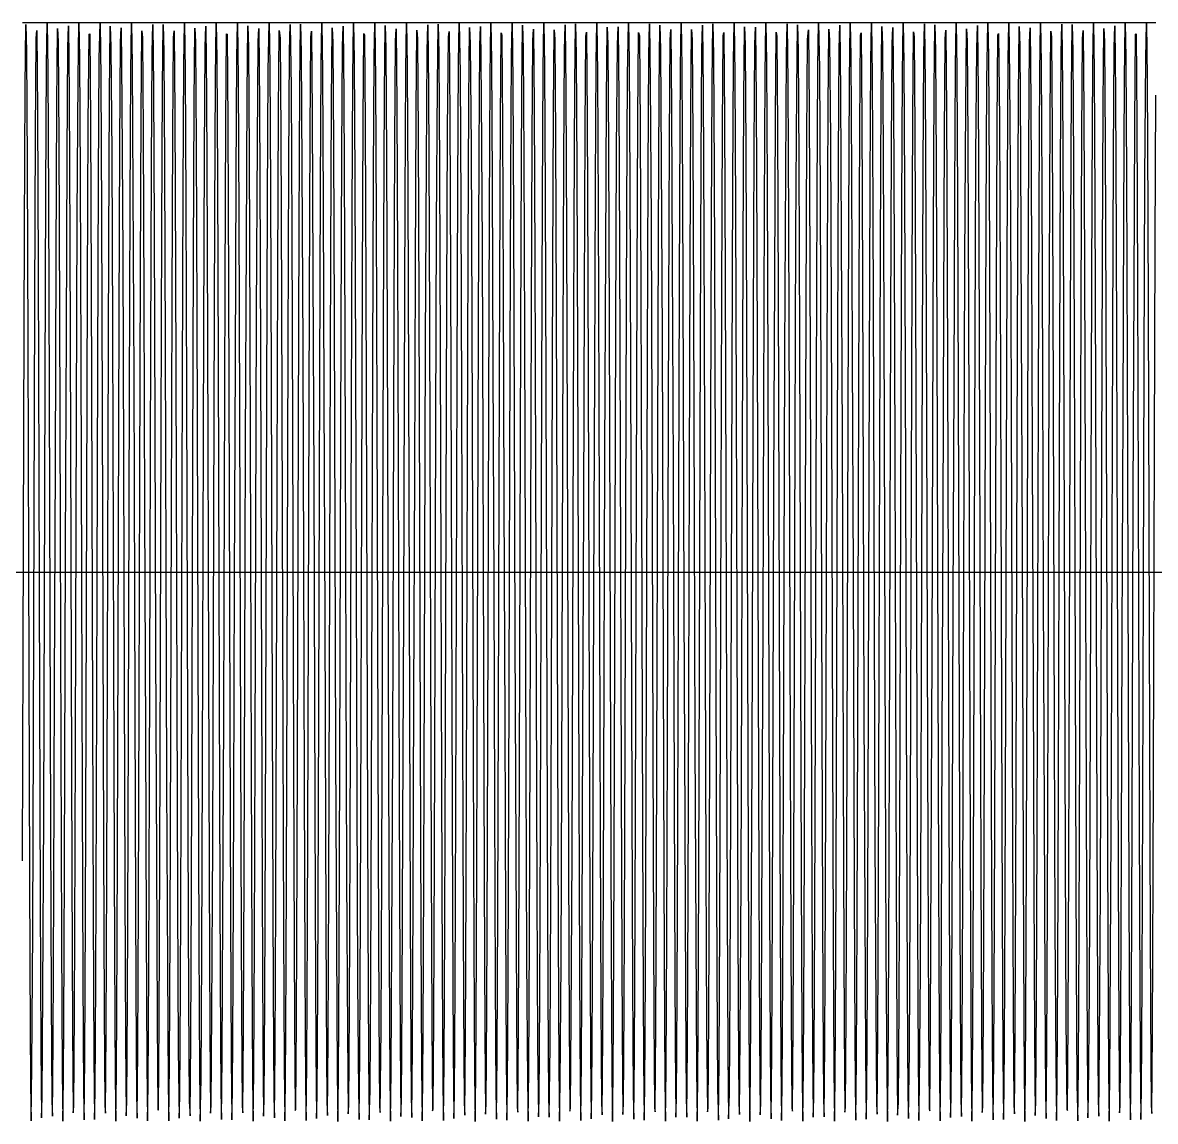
# Model space of a CAD drawing. Header units: metres. Extents: x 5 to 509, y -1 to 159.
# Drawn here: x 146.84 to 163.32, y 121 to 137 of the extents above; entities that cross this region are included whole.
import ezdxf

# ---------------------------------------------------------------- set-up
doc = ezdxf.new("R2010")
doc.units = ezdxf.units.M
doc.linetypes.add('DASHED', pattern=[0.6, 0.35, -0.25])
doc.layers.add('BASE', color=8, linetype='Continuous')
doc.layers.add('WAVE', color=7, linetype='Continuous')

msp = doc.modelspace()

# ---------------------------------------------------------------- linework, layer by layer
at = {"layer": 'BASE'}
msp.add_line((29, 129), (501, 129), dxfattribs=at)
at = {"layer": 'WAVE', "linetype": 'DASHED'}
msp.add_lwpolyline([(146.833, 137), (146.843, 137), (146.853, 137), (146.863, 137), (146.873, 137), (146.883, 137), (146.893, 137), (146.903, 137), (146.913, 137), (146.923, 137), (146.933, 137), (146.943, 137), (146.953, 137), (146.963, 137), (146.973, 137), (146.983, 137), (146.993, 137), (147.003, 137), (147.013, 137), (147.023, 137), (147.033, 137), (147.043, 137), (147.053, 137), (147.063, 137), (147.073, 137), (147.083, 137), (147.093, 137), (147.103, 137), (147.113, 137), (147.123, 137), (147.133, 137), (147.143, 137), (147.153, 137), (147.163, 137), (147.173, 137), (147.183, 137), (147.193, 137), (147.203, 137), (147.213, 137), (147.223, 137), (147.233, 137), (147.243, 137), (147.253, 137), (147.263, 137), (147.273, 137), (147.283, 137), (147.293, 137), (147.303, 137), (147.313, 137), (147.323, 137), (147.333, 137), (147.343, 137), (147.353, 137), (147.363, 137), (147.373, 137), (147.383, 137), (147.393, 137), (147.403, 137), (147.413, 137), (147.423, 137), (147.433, 137), (147.443, 137), (147.453, 137), (147.463, 137), (147.473, 137), (147.483, 137), (147.493, 137), (147.503, 137), (147.513, 137), (147.523, 137), (147.533, 137), (147.543, 137), (147.553, 137), (147.563, 137), (147.573, 137), (147.583, 137), (147.593, 137), (147.603, 137), (147.613, 137), (147.623, 137), (147.633, 137), (147.643, 137), (147.653, 137), (147.663, 137), (147.673, 137), (147.683, 137), (147.693, 137), (147.703, 137), (147.713, 137), (147.723, 137), (147.733, 137), (147.743, 137), (147.753, 137), (147.763, 137), (147.773, 137), (147.783, 137), (147.793, 137), (147.803, 137), (147.813, 137), (147.823, 137), (147.833, 137), (147.843, 137), (147.853, 137), (147.863, 137), (147.873, 137), (147.883, 137), (147.893, 137), (147.903, 137), (147.913, 137), (147.923, 137), (147.933, 137), (147.943, 137), (147.953, 137), (147.963, 137), (147.973, 137), (147.983, 137), (147.993, 137), (148.003, 137), (148.013, 137), (148.023, 137), (148.033, 137), (148.043, 137), (148.053, 137), (148.063, 137), (148.073, 137), (148.083, 137), (148.093, 137), (148.103, 137), (148.113, 137), (148.123, 137), (148.133, 137), (148.143, 137), (148.153, 137), (148.163, 137), (148.173, 137), (148.183, 137), (148.193, 137), (148.203, 137), (148.213, 137), (148.223, 137), (148.233, 137), (148.243, 137), (148.253, 137), (148.263, 137), (148.273, 137), (148.283, 137), (148.293, 137), (148.303, 137), (148.313, 137), (148.323, 137), (148.333, 137), (148.343, 137), (148.353, 137), (148.363, 137), (148.373, 137), (148.383, 137), (148.393, 137), (148.403, 137), (148.413, 137), (148.423, 137), (148.433, 137), (148.443, 137), (148.453, 137), (148.463, 137), (148.473, 137), (148.483, 137), (148.493, 137), (148.503, 137), (148.513, 137), (148.523, 137), (148.533, 137), (148.543, 137), (148.553, 137), (148.563, 137), (148.573, 137), (148.583, 137), (148.593, 137), (148.603, 137), (148.613, 137), (148.623, 137), (148.633, 137), (148.643, 137), (148.653, 137), (148.663, 137), (148.673, 137), (148.683, 137), (148.693, 137), (148.703, 137), (148.713, 137), (148.723, 137), (148.733, 137), (148.743, 137), (148.753, 137), (148.763, 137), (148.773, 137), (148.783, 137), (148.793, 137), (148.803, 137), (148.813, 137), (148.823, 137), (148.833, 137), (148.843, 137), (148.853, 137), (148.863, 137), (148.873, 137), (148.883, 137), (148.893, 137), (148.903, 137), (148.913, 137), (148.923, 137), (148.933, 137), (148.943, 137), (148.953, 137), (148.963, 137), (148.973, 137), (148.983, 137), (148.993, 137), (149.003, 137), (149.013, 137), (149.023, 137), (149.033, 137), (149.043, 137), (149.053, 137), (149.063, 137), (149.073, 137), (149.083, 137), (149.093, 137), (149.103, 137), (149.113, 137), (149.123, 137), (149.133, 137), (149.143, 137), (149.153, 137), (149.163, 137), (149.173, 137), (149.183, 137), (149.193, 137), (149.203, 137), (149.213, 137), (149.223, 137), (149.233, 137), (149.243, 137), (149.253, 137), (149.263, 137), (149.273, 137), (149.283, 137), (149.293, 137), (149.303, 137), (149.313, 137), (149.323, 137), (149.333, 137), (149.343, 137), (149.353, 137), (149.363, 137), (149.373, 137), (149.383, 137), (149.393, 137), (149.403, 137), (149.413, 137), (149.423, 137), (149.433, 137), (149.443, 137), (149.453, 137), (149.463, 137), (149.473, 137), (149.483, 137), (149.493, 137), (149.503, 137), (149.513, 137), (149.523, 137), (149.533, 137), (149.543, 137), (149.553, 137), (149.563, 137), (149.573, 137), (149.583, 137), (149.593, 137), (149.603, 137), (149.613, 137), (149.623, 137), (149.633, 137), (149.643, 137), (149.653, 137), (149.663, 137), (149.673, 137), (149.683, 137), (149.693, 137), (149.703, 137), (149.713, 137), (149.723, 137), (149.733, 137), (149.743, 137), (149.753, 137), (149.763, 137), (149.773, 137), (149.783, 137), (149.793, 137), (149.803, 137), (149.813, 137), (149.823, 137), (149.833, 137), (149.843, 137), (149.853, 137), (149.863, 137), (149.873, 137), (149.883, 137), (149.893, 137), (149.903, 137), (149.913, 137), (149.923, 137), (149.933, 137), (149.943, 137), (149.953, 137), (149.963, 137), (149.973, 137), (149.983, 137), (149.993, 137), (150.003, 137), (150.013, 137), (150.023, 137), (150.033, 137), (150.043, 137), (150.053, 137), (150.063, 137), (150.073, 137), (150.083, 137), (150.093, 137), (150.103, 137), (150.113, 137), (150.123, 137), (150.133, 137), (150.143, 137), (150.153, 137), (150.163, 137), (150.173, 137), (150.183, 137), (150.193, 137), (150.203, 137), (150.213, 137), (150.223, 137), (150.233, 137), (150.243, 137), (150.253, 137), (150.263, 137), (150.273, 137), (150.283, 137), (150.293, 137), (150.303, 137), (150.313, 137), (150.323, 137), (150.333, 137), (150.343, 137), (150.353, 137), (150.363, 137), (150.373, 137), (150.383, 137), (150.393, 137), (150.403, 137), (150.413, 137), (150.423, 137), (150.433, 137), (150.443, 137), (150.453, 137), (150.463, 137), (150.473, 137), (150.483, 137), (150.493, 137), (150.503, 137), (150.513, 137), (150.523, 137), (150.533, 137), (150.543, 137), (150.553, 137), (150.563, 137), (150.573, 137), (150.583, 137), (150.593, 137), (150.603, 137), (150.613, 137), (150.623, 137), (150.633, 137), (150.643, 137), (150.653, 137), (150.663, 137), (150.673, 137), (150.683, 137), (150.693, 137), (150.703, 137), (150.713, 137), (150.723, 137), (150.733, 137), (150.743, 137), (150.753, 137), (150.763, 137), (150.773, 137), (150.783, 137), (150.793, 137), (150.803, 137), (150.813, 137), (150.823, 137), (150.833, 137), (150.843, 137), (150.853, 137), (150.863, 137), (150.873, 137), (150.883, 137), (150.893, 137), (150.903, 137), (150.913, 137), (150.923, 137), (150.933, 137), (150.943, 137), (150.953, 137), (150.963, 137), (150.973, 137), (150.983, 137), (150.993, 137), (151.003, 137), (151.013, 137), (151.023, 137), (151.033, 137), (151.043, 137), (151.053, 137), (151.063, 137), (151.073, 137), (151.083, 137), (151.093, 137), (151.103, 137), (151.113, 137), (151.123, 137), (151.133, 137), (151.143, 137), (151.153, 137), (151.163, 137), (151.173, 137), (151.183, 137), (151.193, 137), (151.203, 137), (151.213, 137), (151.223, 137), (151.233, 137), (151.243, 137), (151.253, 137), (151.263, 137), (151.273, 137), (151.283, 137), (151.293, 137), (151.303, 137), (151.313, 137), (151.323, 137), (151.333, 137), (151.343, 137), (151.353, 137), (151.363, 137), (151.373, 137), (151.383, 137), (151.393, 137), (151.403, 137), (151.413, 137), (151.423, 137), (151.433, 137), (151.443, 137), (151.453, 137), (151.463, 137), (151.473, 137), (151.483, 137), (151.493, 137), (151.503, 137), (151.513, 137), (151.523, 137), (151.533, 137), (151.543, 137), (151.553, 137), (151.563, 137), (151.573, 137), (151.583, 137), (151.593, 137), (151.603, 137), (151.613, 137), (151.623, 137), (151.633, 137), (151.643, 137), (151.653, 137), (151.663, 137), (151.673, 137), (151.683, 137), (151.693, 137), (151.703, 137), (151.713, 137), (151.723, 137), (151.733, 137), (151.743, 137), (151.753, 137), (151.763, 137), (151.773, 137), (151.783, 137), (151.793, 137), (151.803, 137), (151.813, 137), (151.823, 137), (151.833, 137), (151.843, 137), (151.853, 137), (151.863, 137), (151.873, 137), (151.883, 137), (151.893, 137), (151.903, 137), (151.913, 137), (151.923, 137), (151.933, 137), (151.943, 137), (151.953, 137), (151.963, 137), (151.973, 137), (151.983, 137), (151.993, 137), (152.003, 137), (152.013, 137), (152.023, 137), (152.033, 137), (152.043, 137), (152.053, 137), (152.063, 137), (152.073, 137), (152.083, 137), (152.093, 137), (152.103, 137), (152.113, 137), (152.123, 137), (152.133, 137), (152.143, 137), (152.153, 137), (152.163, 137), (152.173, 137), (152.183, 137), (152.193, 137), (152.203, 137), (152.213, 137), (152.223, 137), (152.233, 137), (152.243, 137), (152.253, 137), (152.263, 137), (152.273, 137), (152.283, 137), (152.293, 137), (152.303, 137), (152.313, 137), (152.323, 137), (152.333, 137), (152.343, 137), (152.353, 137), (152.363, 137), (152.373, 137), (152.383, 137), (152.393, 137), (152.403, 137), (152.413, 137), (152.423, 137), (152.433, 137), (152.443, 137), (152.453, 137), (152.463, 137), (152.473, 137), (152.483, 137), (152.493, 137), (152.503, 137), (152.513, 137), (152.523, 137), (152.533, 137), (152.543, 137), (152.553, 137), (152.563, 137), (152.573, 137), (152.583, 137), (152.593, 137), (152.603, 137), (152.613, 137), (152.623, 137), (152.633, 137), (152.643, 137), (152.653, 137), (152.663, 137), (152.673, 137), (152.683, 137), (152.693, 137), (152.703, 137), (152.713, 137), (152.723, 137), (152.733, 137), (152.743, 137), (152.753, 137), (152.763, 137), (152.773, 137), (152.783, 137), (152.793, 137), (152.803, 137), (152.813, 137), (152.823, 137), (152.833, 137), (152.843, 137), (152.853, 137), (152.863, 137), (152.873, 137), (152.883, 137), (152.893, 137), (152.903, 137), (152.913, 137), (152.923, 137), (152.933, 137), (152.943, 137), (152.953, 137), (152.963, 137), (152.973, 137), (152.983, 137), (152.993, 137), (153.003, 137), (153.013, 137), (153.023, 137), (153.033, 137), (153.043, 137), (153.053, 137), (153.063, 137), (153.073, 137), (153.083, 137), (153.093, 137), (153.103, 137), (153.113, 137), (153.123, 137), (153.133, 137), (153.143, 137), (153.153, 137), (153.163, 137), (153.173, 137), (153.183, 137), (153.193, 137), (153.203, 137), (153.213, 137), (153.223, 137), (153.233, 137), (153.243, 137), (153.253, 137), (153.263, 137), (153.273, 137), (153.283, 137), (153.293, 137), (153.303, 137), (153.313, 137), (153.323, 137), (153.333, 137), (153.343, 137), (153.353, 137), (153.363, 137), (153.373, 137), (153.383, 137), (153.393, 137), (153.403, 137), (153.413, 137), (153.423, 137), (153.433, 137), (153.443, 137), (153.453, 137), (153.463, 137), (153.473, 137), (153.483, 137), (153.493, 137), (153.503, 137), (153.513, 137), (153.523, 137), (153.533, 137), (153.543, 137), (153.553, 137), (153.563, 137), (153.573, 137), (153.583, 137), (153.593, 137), (153.603, 137), (153.613, 137), (153.623, 137), (153.633, 137), (153.643, 137), (153.653, 137), (153.663, 137), (153.673, 137), (153.683, 137), (153.693, 137), (153.703, 137), (153.713, 137), (153.723, 137), (153.733, 137), (153.743, 137), (153.753, 137), (153.763, 137), (153.773, 137), (153.783, 137), (153.793, 137), (153.803, 137), (153.813, 137), (153.823, 137), (153.833, 137), (153.843, 137), (153.853, 137), (153.863, 137), (153.873, 137), (153.883, 137), (153.893, 137), (153.903, 137), (153.913, 137), (153.923, 137), (153.933, 137), (153.943, 137), (153.953, 137), (153.963, 137), (153.973, 137), (153.983, 137), (153.993, 137), (154.003, 137), (154.013, 137), (154.023, 137), (154.033, 137), (154.043, 137), (154.053, 137), (154.063, 137), (154.073, 137), (154.083, 137), (154.093, 137), (154.103, 137), (154.113, 137), (154.123, 137), (154.133, 137), (154.143, 137), (154.153, 137), (154.163, 137), (154.173, 137), (154.183, 137), (154.193, 137), (154.203, 137), (154.213, 137), (154.223, 137), (154.233, 137), (154.243, 137), (154.253, 137), (154.263, 137), (154.273, 137), (154.283, 137), (154.293, 137), (154.303, 137), (154.313, 137), (154.323, 137), (154.333, 137), (154.343, 137), (154.353, 137), (154.363, 137), (154.373, 137), (154.383, 137), (154.393, 137), (154.403, 137), (154.413, 137), (154.423, 137), (154.433, 137), (154.443, 137), (154.453, 137), (154.463, 137), (154.473, 137), (154.483, 137), (154.493, 137), (154.503, 137), (154.513, 137), (154.523, 137), (154.533, 137), (154.543, 137), (154.553, 137), (154.563, 137), (154.573, 137), (154.583, 137), (154.593, 137), (154.603, 137), (154.613, 137), (154.623, 137), (154.633, 137), (154.643, 137), (154.653, 137), (154.663, 137), (154.673, 137), (154.683, 137), (154.693, 137), (154.703, 137), (154.713, 137), (154.723, 137), (154.733, 137), (154.743, 137), (154.753, 137), (154.763, 137), (154.773, 137), (154.783, 137), (154.793, 137), (154.803, 137), (154.813, 137), (154.823, 137), (154.833, 137), (154.843, 137), (154.853, 137), (154.863, 137), (154.873, 137), (154.883, 137), (154.893, 137), (154.903, 137), (154.913, 137), (154.923, 137), (154.933, 137), (154.943, 137), (154.953, 137), (154.963, 137), (154.973, 137), (154.983, 137), (154.993, 137), (155.003, 137), (155.013, 137), (155.023, 137), (155.033, 137), (155.043, 137), (155.053, 137), (155.063, 137), (155.073, 137), (155.083, 137), (155.093, 137), (155.103, 137), (155.113, 137), (155.123, 137), (155.133, 137), (155.143, 137), (155.153, 137), (155.163, 137), (155.173, 137), (155.183, 137), (155.193, 137), (155.203, 137), (155.213, 137), (155.223, 137), (155.233, 137), (155.243, 137), (155.253, 137), (155.263, 137), (155.273, 137), (155.283, 137), (155.293, 137), (155.303, 137), (155.313, 137), (155.323, 137), (155.333, 137), (155.343, 137), (155.353, 137), (155.363, 137), (155.373, 137), (155.383, 137), (155.393, 137), (155.403, 137), (155.413, 137), (155.423, 137), (155.433, 137), (155.443, 137), (155.453, 137), (155.463, 137), (155.473, 137), (155.483, 137), (155.493, 137), (155.503, 137), (155.513, 137), (155.523, 137), (155.533, 137), (155.543, 137), (155.553, 137), (155.563, 137), (155.573, 137), (155.583, 137), (155.593, 137), (155.603, 137), (155.613, 137), (155.623, 137), (155.633, 137), (155.643, 137), (155.653, 137), (155.663, 137), (155.673, 137), (155.683, 137), (155.693, 137), (155.703, 137), (155.713, 137), (155.723, 137), (155.733, 137), (155.743, 137), (155.753, 137), (155.763, 137), (155.773, 137), (155.783, 137), (155.793, 137), (155.803, 137), (155.813, 137), (155.823, 137), (155.833, 137), (155.843, 137), (155.853, 137), (155.863, 137), (155.873, 137), (155.883, 137), (155.893, 137), (155.903, 137), (155.913, 137), (155.923, 137), (155.933, 137), (155.943, 137), (155.953, 137), (155.963, 137), (155.973, 137), (155.983, 137), (155.993, 137), (156.003, 137), (156.013, 137), (156.023, 137), (156.033, 137), (156.043, 137), (156.053, 137), (156.063, 137), (156.073, 137), (156.083, 137), (156.093, 137), (156.103, 137), (156.113, 137), (156.123, 137), (156.133, 137), (156.143, 137), (156.153, 137), (156.163, 137), (156.173, 137), (156.183, 137), (156.193, 137), (156.203, 137), (156.213, 137), (156.223, 137), (156.233, 137), (156.243, 137), (156.253, 137), (156.263, 137), (156.273, 137), (156.283, 137), (156.293, 137), (156.303, 137), (156.313, 137), (156.323, 137), (156.333, 137), (156.343, 137), (156.353, 137), (156.363, 137), (156.373, 137), (156.383, 137), (156.393, 137), (156.403, 137), (156.413, 137), (156.423, 137), (156.433, 137), (156.443, 137), (156.453, 137), (156.463, 137), (156.473, 137), (156.483, 137), (156.493, 137), (156.503, 137), (156.513, 137), (156.523, 137), (156.533, 137), (156.543, 137), (156.553, 137), (156.563, 137), (156.573, 137), (156.583, 137), (156.593, 137), (156.603, 137), (156.613, 137), (156.623, 137), (156.633, 137), (156.643, 137), (156.653, 137), (156.663, 137), (156.673, 137), (156.683, 137), (156.693, 137), (156.703, 137), (156.713, 137), (156.723, 137), (156.733, 137), (156.743, 137), (156.753, 137), (156.763, 137), (156.773, 137), (156.783, 137), (156.793, 137), (156.803, 137), (156.813, 137), (156.823, 137), (156.833, 137), (156.843, 137), (156.853, 137), (156.863, 137), (156.873, 137), (156.883, 137), (156.893, 137), (156.903, 137), (156.913, 137), (156.923, 137), (156.933, 137), (156.943, 137), (156.953, 137), (156.963, 137), (156.973, 137), (156.983, 137), (156.993, 137), (157.003, 137), (157.013, 137), (157.023, 137), (157.033, 137), (157.043, 137), (157.053, 137), (157.063, 137), (157.073, 137), (157.083, 137), (157.093, 137), (157.103, 137), (157.113, 137), (157.123, 137), (157.133, 137), (157.143, 137), (157.153, 137), (157.163, 137), (157.173, 137), (157.183, 137), (157.193, 137), (157.203, 137), (157.213, 137), (157.223, 137), (157.233, 137), (157.243, 137), (157.253, 137), (157.263, 137), (157.273, 137), (157.283, 137), (157.293, 137), (157.303, 137), (157.313, 137), (157.323, 137), (157.333, 137), (157.343, 137), (157.353, 137), (157.363, 137), (157.373, 137), (157.383, 137), (157.393, 137), (157.403, 137), (157.413, 137), (157.423, 137), (157.433, 137), (157.443, 137), (157.453, 137), (157.463, 137), (157.473, 137), (157.483, 137), (157.493, 137), (157.503, 137), (157.513, 137), (157.523, 137), (157.533, 137), (157.543, 137), (157.553, 137), (157.563, 137), (157.573, 137), (157.583, 137), (157.593, 137), (157.603, 137), (157.613, 137), (157.623, 137), (157.633, 137), (157.643, 137), (157.653, 137), (157.663, 137), (157.673, 137), (157.683, 137), (157.693, 137), (157.703, 137), (157.713, 137), (157.723, 137), (157.733, 137), (157.743, 137), (157.753, 137), (157.763, 137), (157.773, 137), (157.783, 137), (157.793, 137), (157.803, 137), (157.813, 137), (157.823, 137), (157.833, 137), (157.843, 137), (157.853, 137), (157.863, 137), (157.873, 137), (157.883, 137), (157.893, 137), (157.903, 137), (157.913, 137), (157.923, 137), (157.933, 137), (157.943, 137), (157.953, 137), (157.963, 137), (157.973, 137), (157.983, 137), (157.993, 137), (158.003, 137), (158.013, 137), (158.023, 137), (158.033, 137), (158.043, 137), (158.053, 137), (158.063, 137), (158.073, 137), (158.083, 137), (158.093, 137), (158.103, 137), (158.113, 137), (158.123, 137), (158.133, 137), (158.143, 137), (158.153, 137), (158.163, 137), (158.173, 137), (158.183, 137), (158.193, 137), (158.203, 137), (158.213, 137), (158.223, 137), (158.233, 137), (158.243, 137), (158.253, 137), (158.263, 137), (158.273, 137), (158.283, 137), (158.293, 137), (158.303, 137), (158.313, 137), (158.323, 137), (158.333, 137), (158.343, 137), (158.353, 137), (158.363, 137), (158.373, 137), (158.383, 137), (158.393, 137), (158.403, 137), (158.413, 137), (158.423, 137), (158.433, 137), (158.443, 137), (158.453, 137), (158.463, 137), (158.473, 137), (158.483, 137), (158.493, 137), (158.503, 137), (158.513, 137), (158.523, 137), (158.533, 137), (158.543, 137), (158.553, 137), (158.563, 137), (158.573, 137), (158.583, 137), (158.593, 137), (158.603, 137), (158.613, 137), (158.623, 137), (158.633, 137), (158.643, 137), (158.653, 137), (158.663, 137), (158.673, 137), (158.683, 137), (158.693, 137), (158.703, 137), (158.713, 137), (158.723, 137), (158.733, 137), (158.743, 137), (158.753, 137), (158.763, 137), (158.773, 137), (158.783, 137), (158.793, 137), (158.803, 137), (158.813, 137), (158.823, 137), (158.833, 137), (158.843, 137), (158.853, 137), (158.863, 137), (158.873, 137), (158.883, 137), (158.893, 137), (158.903, 137), (158.913, 137), (158.923, 137), (158.933, 137), (158.943, 137), (158.953, 137), (158.963, 137), (158.973, 137), (158.983, 137), (158.993, 137), (159.003, 137), (159.013, 137), (159.023, 137), (159.033, 137), (159.043, 137), (159.053, 137), (159.063, 137), (159.073, 137), (159.083, 137), (159.093, 137), (159.103, 137), (159.113, 137), (159.123, 137), (159.133, 137), (159.143, 137), (159.153, 137), (159.163, 137), (159.173, 137), (159.183, 137), (159.193, 137), (159.203, 137), (159.213, 137), (159.223, 137), (159.233, 137), (159.243, 137), (159.253, 137), (159.263, 137), (159.273, 137), (159.283, 137), (159.293, 137), (159.303, 137), (159.313, 137), (159.323, 137), (159.333, 137), (159.343, 137), (159.353, 137), (159.363, 137), (159.373, 137), (159.383, 137), (159.393, 137), (159.403, 137), (159.413, 137), (159.423, 137), (159.433, 137), (159.443, 137), (159.453, 137), (159.463, 137), (159.473, 137), (159.483, 137), (159.493, 137), (159.503, 137), (159.513, 137), (159.523, 137), (159.533, 137), (159.543, 137), (159.553, 137), (159.563, 137), (159.573, 137), (159.583, 137), (159.593, 137), (159.603, 137), (159.613, 137), (159.623, 137), (159.633, 137), (159.643, 137), (159.653, 137), (159.663, 137), (159.673, 137), (159.683, 137), (159.693, 137), (159.703, 137), (159.713, 137), (159.723, 137), (159.733, 137), (159.743, 137), (159.753, 137), (159.763, 137), (159.773, 137), (159.783, 137), (159.793, 137), (159.803, 137), (159.813, 137), (159.823, 137), (159.833, 137), (159.843, 137), (159.853, 137), (159.863, 137), (159.873, 137), (159.883, 137), (159.893, 137), (159.903, 137), (159.913, 137), (159.923, 137), (159.933, 137), (159.943, 137), (159.953, 137), (159.963, 137), (159.973, 137), (159.983, 137), (159.993, 137), (160.003, 137), (160.013, 137), (160.023, 137), (160.033, 137), (160.043, 137), (160.053, 137), (160.063, 137), (160.073, 137), (160.083, 137), (160.093, 137), (160.103, 137), (160.113, 137), (160.123, 137), (160.133, 137), (160.143, 137), (160.153, 137), (160.163, 137), (160.173, 137), (160.183, 137), (160.193, 137), (160.203, 137), (160.213, 137), (160.223, 137), (160.233, 137), (160.243, 137), (160.253, 137), (160.263, 137), (160.273, 137), (160.283, 137), (160.293, 137), (160.303, 137), (160.313, 137), (160.323, 137), (160.333, 137), (160.343, 137), (160.353, 137), (160.363, 137), (160.373, 137), (160.383, 137), (160.393, 137), (160.403, 137), (160.413, 137), (160.423, 137), (160.433, 137), (160.443, 137), (160.453, 137), (160.463, 137), (160.473, 137), (160.483, 137), (160.493, 137), (160.503, 137), (160.513, 137), (160.523, 137), (160.533, 137), (160.543, 137), (160.553, 137), (160.563, 137), (160.573, 137), (160.583, 137), (160.593, 137), (160.603, 137), (160.613, 137), (160.623, 137), (160.633, 137), (160.643, 137), (160.653, 137), (160.663, 137), (160.673, 137), (160.683, 137), (160.693, 137), (160.703, 137), (160.713, 137), (160.723, 137), (160.733, 137), (160.743, 137), (160.753, 137), (160.763, 137), (160.773, 137), (160.783, 137), (160.793, 137), (160.803, 137), (160.813, 137), (160.823, 137), (160.833, 137), (160.843, 137), (160.853, 137), (160.863, 137), (160.873, 137), (160.883, 137), (160.893, 137), (160.903, 137), (160.913, 137), (160.923, 137), (160.933, 137), (160.943, 137), (160.953, 137), (160.963, 137), (160.973, 137), (160.983, 137), (160.993, 137), (161.003, 137), (161.013, 137), (161.023, 137), (161.033, 137), (161.043, 137), (161.053, 137), (161.063, 137), (161.073, 137), (161.083, 137), (161.093, 137), (161.103, 137), (161.113, 137), (161.123, 137), (161.133, 137), (161.143, 137), (161.153, 137), (161.163, 137), (161.173, 137), (161.183, 137), (161.193, 137), (161.203, 137), (161.213, 137), (161.223, 137), (161.233, 137), (161.243, 137), (161.253, 137), (161.263, 137), (161.273, 137), (161.283, 137), (161.293, 137), (161.303, 137), (161.313, 137), (161.323, 137), (161.333, 137), (161.343, 137), (161.353, 137), (161.363, 137), (161.373, 137), (161.383, 137), (161.393, 137), (161.403, 137), (161.413, 137), (161.423, 137), (161.433, 137), (161.443, 137), (161.453, 137), (161.463, 137), (161.473, 137), (161.483, 137), (161.493, 137), (161.503, 137), (161.513, 137), (161.523, 137), (161.533, 137), (161.543, 137), (161.553, 137), (161.563, 137), (161.573, 137), (161.583, 137), (161.593, 137), (161.603, 137), (161.613, 137), (161.623, 137), (161.633, 137), (161.643, 137), (161.653, 137), (161.663, 137), (161.673, 137), (161.683, 137), (161.693, 137), (161.703, 137), (161.713, 137), (161.723, 137), (161.733, 137), (161.743, 137), (161.753, 137), (161.763, 137), (161.773, 137), (161.783, 137), (161.793, 137), (161.803, 137), (161.813, 137), (161.823, 137), (161.833, 137), (161.843, 137), (161.853, 137), (161.863, 137), (161.873, 137), (161.883, 137), (161.893, 137), (161.903, 137), (161.913, 137), (161.923, 137), (161.933, 137), (161.943, 137), (161.953, 137), (161.963, 137), (161.973, 137), (161.983, 137), (161.993, 137), (162.003, 137), (162.013, 137), (162.023, 137), (162.033, 137), (162.043, 137), (162.053, 137), (162.063, 137), (162.073, 137), (162.083, 137), (162.093, 137), (162.103, 137), (162.113, 137), (162.123, 137), (162.133, 137), (162.143, 137), (162.153, 137), (162.163, 137), (162.173, 137), (162.183, 137), (162.193, 137), (162.203, 137), (162.213, 137), (162.223, 137), (162.233, 137), (162.243, 137), (162.253, 137), (162.263, 137), (162.273, 137), (162.283, 137), (162.293, 137), (162.303, 137), (162.313, 137), (162.323, 137), (162.333, 137), (162.343, 137), (162.353, 137), (162.363, 137), (162.373, 137), (162.383, 137), (162.393, 137), (162.403, 137), (162.413, 137), (162.423, 137), (162.433, 137), (162.443, 137), (162.453, 137), (162.463, 137), (162.473, 137), (162.483, 137), (162.493, 137), (162.503, 137), (162.513, 137), (162.523, 137), (162.533, 137), (162.543, 137), (162.553, 137), (162.563, 137), (162.573, 137), (162.583, 137), (162.593, 137), (162.603, 137), (162.613, 137), (162.623, 137), (162.633, 137), (162.643, 137), (162.653, 137), (162.663, 137), (162.673, 137), (162.683, 137), (162.693, 137), (162.703, 137), (162.713, 137), (162.723, 137), (162.733, 137), (162.743, 137), (162.753, 137), (162.763, 137), (162.773, 137), (162.783, 137), (162.793, 137), (162.803, 137), (162.813, 137), (162.823, 137), (162.833, 137), (162.843, 137), (162.853, 137), (162.863, 137), (162.873, 137), (162.883, 137), (162.893, 137), (162.903, 137), (162.913, 137), (162.923, 137), (162.933, 137), (162.943, 137), (162.953, 137), (162.963, 137), (162.973, 137), (162.983, 137), (162.993, 137), (163.003, 137), (163.013, 137), (163.023, 137), (163.033, 137), (163.043, 137), (163.053, 137), (163.063, 137), (163.073, 137), (163.083, 137), (163.093, 137), (163.103, 137), (163.113, 137), (163.123, 137), (163.133, 137), (163.143, 137), (163.153, 137), (163.163, 137), (163.173, 137), (163.183, 137), (163.193, 137), (163.203, 137), (163.213, 137), (163.223, 137), (163.233, 137), (163.243, 137), (163.253, 137), (163.263, 137), (163.273, 137), (163.283, 137), (163.293, 137), (163.303, 137), (163.313, 137), (163.323, 137), (163.333, 137)], dxfattribs=at)
at = {"layer": 'WAVE'}
msp.add_lwpolyline([(146.833, 124.792), (146.843, 127.84), (146.853, 131.08), (146.863, 133.977), (146.873, 136.055), (146.883, 136.973), (146.893, 136.579), (146.903, 134.938), (146.913, 132.321), (146.923, 129.157), (146.933, 125.967), (146.943, 123.277), (146.953, 121.527), (146.963, 121.007), (146.973, 121.802), (146.983, 123.781), (146.993, 126.619), (147.003, 129.848), (147.013, 132.938), (147.023, 135.38), (147.033, 136.772), (147.043, 136.886), (147.053, 135.703), (147.063, 133.417), (147.073, 130.404), (147.083, 127.16), (147.093, 124.22), (147.103, 122.065), (147.113, 121.051), (147.123, 121.345), (147.133, 122.899), (147.143, 125.456), (147.153, 128.596), (147.163, 131.802), (147.173, 134.548), (147.183, 136.381), (147.193, 136.999), (147.203, 136.302), (147.213, 134.404), (147.223, 131.616), (147.233, 128.399), (147.243, 125.28), (147.253, 122.773), (147.263, 121.29), (147.273, 121.076), (147.283, 122.166), (147.293, 124.379), (147.303, 127.353), (147.313, 130.598), (147.323, 133.58), (147.333, 135.808), (147.343, 136.917), (147.353, 136.723), (147.363, 135.259), (147.373, 132.765), (147.383, 129.652), (147.393, 126.431), (147.403, 123.633), (147.413, 121.718), (147.423, 121.001), (147.433, 121.6), (147.443, 123.416), (147.453, 126.151), (147.463, 129.354), (147.473, 132.499), (147.483, 135.069), (147.493, 136.64), (147.503, 136.954), (147.513, 135.96), (147.523, 133.821), (147.533, 130.888), (147.543, 127.646), (147.553, 124.625), (147.563, 122.325), (147.573, 121.123), (147.583, 121.216), (147.593, 122.59), (147.603, 125.019), (147.613, 128.102), (147.623, 131.333), (147.633, 134.18), (147.643, 136.176), (147.653, 136.99), (147.663, 136.49), (147.673, 134.758), (147.683, 132.079), (147.693, 128.893), (147.703, 125.725), (147.713, 123.095), (147.723, 121.437), (147.733, 121.023), (147.743, 121.921), (147.753, 123.984), (147.763, 126.872), (147.773, 130.11), (147.783, 133.165), (147.793, 135.535), (147.803, 136.83), (147.813, 136.837), (147.823, 135.555), (147.833, 133.194), (147.843, 130.143), (147.853, 126.905), (147.863, 124.011), (147.873, 121.937), (147.883, 121.026), (147.893, 121.426), (147.903, 123.073), (147.913, 125.694), (147.923, 128.859), (147.933, 132.048), (147.943, 134.735), (147.953, 136.478), (147.963, 136.992), (147.973, 136.19), (147.983, 134.206), (147.993, 131.366), (148.003, 128.136), (148.013, 125.048), (148.023, 122.611), (148.033, 121.224), (148.043, 121.117), (148.053, 122.306), (148.063, 124.597), (148.073, 127.612), (148.083, 130.855), (148.093, 133.794), (148.103, 135.943), (148.113, 136.95), (148.123, 136.65), (148.133, 135.091), (148.143, 132.53), (148.153, 129.388), (148.163, 126.183), (148.173, 123.441), (148.183, 121.613), (148.193, 121.001), (148.203, 121.704), (148.213, 123.608), (148.223, 126.399), (148.233, 129.618), (148.243, 132.735), (148.253, 135.237), (148.263, 136.714), (148.273, 136.922), (148.283, 135.826), (148.293, 133.607), (148.303, 130.631), (148.313, 127.386), (148.323, 124.407), (148.333, 122.183), (148.343, 121.081), (148.353, 121.281), (148.363, 122.752), (148.373, 125.25), (148.383, 128.365), (148.393, 131.584), (148.403, 134.379), (148.413, 136.288), (148.423, 136.999), (148.433, 136.394), (148.443, 134.572), (148.453, 131.834), (148.463, 128.629), (148.473, 125.486), (148.483, 122.921), (148.493, 121.355), (148.503, 121.048), (148.513, 122.048), (148.523, 124.192), (148.533, 127.127), (148.543, 130.371), (148.553, 133.388), (148.563, 135.684), (148.573, 136.88), (148.583, 136.78), (148.593, 135.4), (148.603, 132.967), (148.613, 129.882), (148.623, 126.651), (148.633, 123.807), (148.643, 121.817), (148.653, 121.009), (148.663, 121.515), (148.673, 123.253), (148.683, 125.936), (148.693, 129.123), (148.703, 132.29), (148.713, 134.916), (148.723, 136.568), (148.733, 136.975), (148.743, 136.071), (148.753, 134.003), (148.763, 131.112), (148.773, 127.874), (148.783, 124.821), (148.793, 122.455), (148.803, 121.166), (148.813, 121.166), (148.823, 122.455), (148.833, 124.82), (148.843, 127.873), (148.853, 131.111), (148.863, 134.002), (148.873, 136.07), (148.883, 136.975), (148.893, 136.568), (148.903, 134.916), (148.913, 132.291), (148.923, 129.124), (148.933, 125.937), (148.943, 123.254), (148.953, 121.516), (148.963, 121.009), (148.973, 121.817), (148.983, 123.806), (148.993, 126.65), (149.003, 129.88), (149.013, 132.966), (149.023, 135.399), (149.033, 136.78), (149.043, 136.88), (149.053, 135.685), (149.063, 133.389), (149.073, 130.372), (149.083, 127.129), (149.093, 124.193), (149.103, 122.049), (149.113, 121.048), (149.123, 121.355), (149.133, 122.92), (149.143, 125.485), (149.153, 128.628), (149.163, 131.833), (149.173, 134.571), (149.183, 136.393), (149.193, 136.999), (149.203, 136.289), (149.213, 134.38), (149.223, 131.586), (149.233, 128.366), (149.243, 125.251), (149.253, 122.752), (149.263, 121.282), (149.273, 121.081), (149.283, 122.183), (149.293, 124.406), (149.303, 127.385), (149.313, 130.63), (149.323, 133.606), (149.333, 135.825), (149.343, 136.921), (149.353, 136.714), (149.363, 135.238), (149.373, 132.736), (149.383, 129.619), (149.393, 126.4), (149.403, 123.609), (149.413, 121.705), (149.423, 121.001), (149.433, 121.613), (149.443, 123.44), (149.453, 126.181), (149.463, 129.387), (149.473, 132.529), (149.483, 135.09), (149.493, 136.649), (149.503, 136.951), (149.513, 135.944), (149.523, 133.795), (149.533, 130.857), (149.543, 127.613), (149.553, 124.598), (149.563, 122.307), (149.573, 121.117), (149.583, 121.224), (149.593, 122.61), (149.603, 125.047), (149.613, 128.135), (149.623, 131.364), (149.633, 134.205), (149.643, 136.19), (149.653, 136.992), (149.663, 136.479), (149.673, 134.736), (149.683, 132.049), (149.693, 128.861), (149.703, 125.695), (149.713, 123.073), (149.723, 121.427), (149.733, 121.026), (149.743, 121.937), (149.753, 124.01), (149.763, 126.903), (149.773, 130.142), (149.783, 133.193), (149.793, 135.554), (149.803, 136.837), (149.813, 136.831), (149.823, 135.536), (149.833, 133.166), (149.843, 130.111), (149.853, 126.873), (149.863, 123.985), (149.873, 121.922), (149.883, 121.023), (149.893, 121.437), (149.903, 123.095), (149.913, 125.724), (149.923, 128.892), (149.933, 132.078), (149.943, 134.757), (149.953, 136.49), (149.963, 136.99), (149.973, 136.176), (149.983, 134.181), (149.993, 131.334), (150.003, 128.103), (150.013, 125.02), (150.023, 122.591), (150.033, 121.217), (150.043, 121.123), (150.053, 122.324), (150.063, 124.624), (150.073, 127.644), (150.083, 130.887), (150.093, 133.82), (150.103, 135.959), (150.113, 136.954), (150.123, 136.64), (150.133, 135.07), (150.143, 132.5), (150.153, 129.356), (150.163, 126.152), (150.173, 123.417), (150.183, 121.601), (150.193, 121.001), (150.203, 121.718), (150.213, 123.632), (150.223, 126.43), (150.233, 129.65), (150.243, 132.764), (150.253, 135.258), (150.263, 136.723), (150.273, 136.917), (150.283, 135.809), (150.293, 133.581), (150.303, 130.599), (150.313, 127.354), (150.323, 124.38), (150.333, 122.166), (150.343, 121.076), (150.353, 121.29), (150.363, 122.772), (150.373, 125.279), (150.383, 128.397), (150.393, 131.615), (150.403, 134.403), (150.413, 136.302), (150.423, 136.999), (150.433, 136.381), (150.443, 134.549), (150.453, 131.803), (150.463, 128.597), (150.473, 125.457), (150.483, 122.899), (150.493, 121.346), (150.503, 121.051), (150.513, 122.064), (150.523, 124.219), (150.533, 127.159), (150.543, 130.403), (150.553, 133.415), (150.563, 135.702), (150.573, 136.886), (150.583, 136.772), (150.593, 135.38), (150.603, 132.939), (150.613, 129.849), (150.623, 126.62), (150.633, 123.782), (150.643, 121.803), (150.653, 121.008), (150.663, 121.527), (150.673, 123.276), (150.683, 125.966), (150.693, 129.156), (150.703, 132.32), (150.713, 134.938), (150.723, 136.579), (150.733, 136.973), (150.743, 136.056), (150.753, 133.978), (150.763, 131.081), (150.773, 127.842), (150.783, 124.793), (150.793, 122.437), (150.803, 121.16), (150.813, 121.173), (150.823, 122.473), (150.833, 124.848), (150.843, 127.905), (150.853, 131.143), (150.863, 134.028), (150.873, 136.086), (150.883, 136.978), (150.893, 136.558), (150.903, 134.894), (150.913, 132.261), (150.923, 129.092), (150.933, 125.907), (150.943, 123.231), (150.953, 121.504), (150.963, 121.011), (150.973, 121.831), (150.983, 123.831), (150.993, 126.681), (151.003, 129.913), (151.013, 132.994), (151.023, 135.419), (151.033, 136.787), (151.043, 136.875), (151.053, 135.667), (151.063, 133.362), (151.073, 130.34), (151.083, 127.097), (151.093, 124.167), (151.103, 122.033), (151.113, 121.044), (151.123, 121.365), (151.133, 122.941), (151.143, 125.514), (151.153, 128.661), (151.163, 131.863), (151.173, 134.595), (151.183, 136.406), (151.193, 136.998), (151.203, 136.275), (151.213, 134.355), (151.223, 131.555), (151.233, 128.333), (151.243, 125.222), (151.253, 122.732), (151.263, 121.273), (151.273, 121.085), (151.283, 122.2), (151.293, 124.433), (151.303, 127.417), (151.313, 130.662), (151.323, 133.633), (151.333, 135.842), (151.343, 136.926), (151.353, 136.706), (151.363, 135.218), (151.373, 132.707), (151.383, 129.586), (151.393, 126.369), (151.403, 123.585), (151.413, 121.692), (151.423, 121), (151.433, 121.625), (151.443, 123.463), (151.453, 126.212), (151.463, 129.42), (151.473, 132.558), (151.483, 135.111), (151.493, 136.659), (151.503, 136.947), (151.513, 135.927), (151.523, 133.768), (151.533, 130.825), (151.543, 127.581), (151.553, 124.571), (151.563, 122.289), (151.573, 121.112), (151.583, 121.232), (151.593, 122.63), (151.603, 125.076), (151.613, 128.167), (151.623, 131.396), (151.633, 134.23), (151.643, 136.204), (151.653, 136.993), (151.663, 136.467), (151.673, 134.713), (151.683, 132.019), (151.693, 128.828), (151.703, 125.665), (151.713, 123.052), (151.723, 121.416), (151.733, 121.028), (151.743, 121.952), (151.753, 124.035), (151.763, 126.935), (151.773, 130.175), (151.783, 133.221), (151.793, 135.573), (151.803, 136.843), (151.813, 136.824), (151.823, 135.517), (151.833, 133.138), (151.843, 130.079), (151.853, 126.842), (151.863, 123.96), (151.873, 121.907), (151.883, 121.021), (151.893, 121.448), (151.903, 123.117), (151.913, 125.754), (151.923, 128.925), (151.933, 132.108), (151.943, 134.78), (151.953, 136.501), (151.963, 136.989), (151.973, 136.162), (151.983, 134.157), (151.993, 131.303), (152.003, 128.071), (152.013, 124.991), (152.023, 122.571), (152.033, 121.209), (152.043, 121.128), (152.053, 122.342), (152.063, 124.652), (152.073, 127.677), (152.083, 130.919), (152.093, 133.846), (152.103, 135.975), (152.113, 136.957), (152.123, 136.63), (152.133, 135.048), (152.143, 132.471), (152.153, 129.323), (152.163, 126.122), (152.173, 123.394), (152.183, 121.588), (152.193, 121.002), (152.203, 121.732), (152.213, 123.657), (152.223, 126.461), (152.233, 129.683), (152.243, 132.792), (152.253, 135.278), (152.263, 136.731), (152.273, 136.912), (152.283, 135.792), (152.293, 133.554), (152.303, 130.567), (152.313, 127.322), (152.323, 124.354), (152.333, 122.149), (152.343, 121.072), (152.353, 121.299), (152.363, 122.793), (152.373, 125.308), (152.383, 128.43), (152.393, 131.646), (152.403, 134.427), (152.413, 136.315), (152.423, 137), (152.433, 136.368), (152.443, 134.525), (152.453, 131.773), (152.463, 128.564), (152.473, 125.427), (152.483, 122.878), (152.493, 121.336), (152.503, 121.055), (152.513, 122.081), (152.523, 124.245), (152.533, 127.191), (152.543, 130.435), (152.553, 133.443), (152.563, 135.72), (152.573, 136.891), (152.583, 136.764), (152.593, 135.361), (152.603, 132.91), (152.613, 129.817), (152.623, 126.589), (152.633, 123.758), (152.643, 121.789), (152.653, 121.006), (152.663, 121.539), (152.673, 123.299), (152.683, 125.997), (152.693, 129.188), (152.703, 132.349), (152.713, 134.959), (152.723, 136.589), (152.733, 136.97), (152.743, 136.04), (152.753, 133.952), (152.763, 131.049), (152.773, 127.809), (152.783, 124.765), (152.793, 122.418), (152.803, 121.153), (152.813, 121.18), (152.823, 122.492), (152.833, 124.876), (152.843, 127.937), (152.853, 131.174), (152.863, 134.053), (152.873, 136.101), (152.883, 136.98), (152.893, 136.547), (152.903, 134.872), (152.913, 132.231), (152.923, 129.059), (152.933, 125.877), (152.943, 123.209), (152.953, 121.493), (152.963, 121.012), (152.973, 121.846), (152.983, 123.856), (152.993, 126.713), (153.003, 129.945), (153.013, 133.023), (153.023, 135.438), (153.033, 136.795), (153.043, 136.869), (153.053, 135.648), (153.063, 133.334), (153.073, 130.307), (153.083, 127.065), (153.093, 124.141), (153.103, 122.017), (153.113, 121.041), (153.123, 121.374), (153.133, 122.962), (153.143, 125.544), (153.153, 128.693), (153.163, 131.894), (153.173, 134.618), (153.183, 136.418), (153.193, 136.998), (153.203, 136.262), (153.213, 134.331), (153.223, 131.524), (153.233, 128.301), (153.243, 125.193), (153.253, 122.712), (153.263, 121.265), (153.273, 121.09), (153.283, 122.217), (153.293, 124.46), (153.303, 127.449), (153.313, 130.694), (153.323, 133.66), (153.333, 135.859), (153.343, 136.93), (153.353, 136.697), (153.363, 135.197), (153.373, 132.678), (153.383, 129.554), (153.393, 126.339), (153.403, 123.561), (153.413, 121.678), (153.423, 121), (153.433, 121.638), (153.443, 123.487), (153.453, 126.243), (153.463, 129.452), (153.473, 132.587), (153.483, 135.132), (153.493, 136.668), (153.503, 136.943), (153.513, 135.911), (153.523, 133.742), (153.533, 130.793), (153.543, 127.549), (153.553, 124.544), (153.563, 122.272), (153.573, 121.106), (153.583, 121.239), (153.593, 122.649), (153.603, 125.104), (153.613, 128.2), (153.623, 131.427), (153.633, 134.255), (153.643, 136.218), (153.653, 136.994), (153.663, 136.455), (153.673, 134.69), (153.683, 131.988), (153.693, 128.795), (153.703, 125.636), (153.713, 123.03), (153.723, 121.406), (153.733, 121.031), (153.743, 121.968), (153.753, 124.061), (153.763, 126.967), (153.773, 130.207), (153.783, 133.249), (153.793, 135.591), (153.803, 136.85), (153.813, 136.817), (153.823, 135.498), (153.833, 133.11), (153.843, 130.046), (153.853, 126.81), (153.863, 123.934), (153.873, 121.892), (153.883, 121.019), (153.893, 121.458), (153.903, 123.139), (153.913, 125.783), (153.923, 128.957), (153.933, 132.138), (153.943, 134.803), (153.953, 136.513), (153.963, 136.987), (153.973, 136.147), (153.983, 134.131), (153.993, 131.272), (154.003, 128.038), (154.013, 124.963), (154.023, 122.552), (154.033, 121.202), (154.043, 121.134), (154.053, 122.361), (154.063, 124.679), (154.073, 127.709), (154.083, 130.951), (154.093, 133.872), (154.103, 135.991), (154.113, 136.961), (154.123, 136.621), (154.133, 135.027), (154.143, 132.442), (154.153, 129.29), (154.163, 126.091), (154.173, 123.371), (154.183, 121.576), (154.193, 121.003), (154.203, 121.745), (154.213, 123.681), (154.223, 126.492), (154.233, 129.715), (154.243, 132.821), (154.253, 135.298), (154.263, 136.739), (154.273, 136.907), (154.283, 135.774), (154.293, 133.527), (154.303, 130.535), (154.313, 127.29), (154.323, 124.327), (154.333, 122.132), (154.343, 121.068), (154.353, 121.308), (154.363, 122.813), (154.373, 125.337), (154.383, 128.463), (154.393, 131.677), (154.403, 134.451), (154.413, 136.328), (154.423, 137), (154.433, 136.356), (154.443, 134.501), (154.453, 131.742), (154.463, 128.532), (154.473, 125.398), (154.483, 122.857), (154.493, 121.327), (154.503, 121.059), (154.513, 122.097), (154.523, 124.271), (154.533, 127.223), (154.543, 130.467), (154.553, 133.47), (154.563, 135.737), (154.573, 136.896), (154.583, 136.757), (154.593, 135.341), (154.603, 132.882), (154.613, 129.784), (154.623, 126.558), (154.633, 123.733), (154.643, 121.775), (154.653, 121.005), (154.663, 121.551), (154.673, 123.322), (154.683, 126.027), (154.693, 129.221), (154.703, 132.379), (154.713, 134.981), (154.723, 136.599), (154.733, 136.967), (154.743, 136.025), (154.753, 133.926), (154.763, 131.018), (154.773, 127.777), (154.783, 124.738), (154.793, 122.399), (154.803, 121.147), (154.813, 121.187), (154.823, 122.511), (154.833, 124.904), (154.843, 127.97), (154.853, 131.205), (154.863, 134.078), (154.873, 136.116), (154.883, 136.982), (154.893, 136.536), (154.903, 134.85), (154.913, 132.202), (154.923, 129.026), (154.933, 125.847), (154.943, 123.186), (154.953, 121.482), (154.963, 121.014), (154.973, 121.86), (154.983, 123.881), (154.993, 126.744), (155.003, 129.978), (155.013, 133.051), (155.023, 135.458), (155.033, 136.802), (155.043, 136.863), (155.053, 135.63), (155.063, 133.307), (155.073, 130.275), (155.083, 127.034), (155.093, 124.115), (155.103, 122.001), (155.113, 121.038), (155.123, 121.384), (155.133, 122.984), (155.143, 125.573), (155.153, 128.726), (155.163, 131.924), (155.173, 134.641), (155.183, 136.43), (155.193, 136.997), (155.203, 136.248), (155.213, 134.307), (155.223, 131.493), (155.233, 128.268), (155.243, 125.165), (155.253, 122.692), (155.263, 121.257), (155.273, 121.095), (155.283, 122.234), (155.293, 124.487), (155.303, 127.481), (155.313, 130.726), (155.323, 133.686), (155.333, 135.876), (155.343, 136.934), (155.353, 136.688), (155.363, 135.176), (155.373, 132.649), (155.383, 129.521), (155.393, 126.308), (155.403, 123.537), (155.413, 121.665), (155.423, 121), (155.433, 121.651), (155.443, 123.511), (155.453, 126.273), (155.463, 129.485), (155.473, 132.616), (155.483, 135.153), (155.493, 136.678), (155.503, 136.939), (155.513, 135.894), (155.523, 133.716), (155.533, 130.761), (155.543, 127.517), (155.553, 124.517), (155.563, 122.254), (155.573, 121.101), (155.583, 121.247), (155.593, 122.669), (155.603, 125.133), (155.613, 128.232), (155.623, 131.458), (155.633, 134.279), (155.643, 136.232), (155.653, 136.996), (155.663, 136.443), (155.673, 134.667), (155.683, 131.958), (155.693, 128.763), (155.703, 125.606), (155.713, 123.008), (155.723, 121.396), (155.733, 121.034), (155.743, 121.983), (155.753, 124.087), (155.763, 126.998), (155.773, 130.239), (155.783, 133.276), (155.793, 135.61), (155.803, 136.856), (155.813, 136.81), (155.823, 135.479), (155.833, 133.082), (155.843, 130.014), (155.853, 126.779), (155.863, 123.909), (155.873, 121.877), (155.883, 121.016), (155.893, 121.469), (155.903, 123.161), (155.913, 125.813), (155.923, 128.99), (155.933, 132.168), (155.943, 134.825), (155.953, 136.524), (155.963, 136.985), (155.973, 136.132), (155.983, 134.106), (155.993, 131.24), (156.003, 128.006), (156.013, 124.935), (156.023, 122.533), (156.033, 121.194), (156.043, 121.14), (156.053, 122.379), (156.063, 124.707), (156.073, 127.741), (156.083, 130.982), (156.093, 133.898), (156.103, 136.007), (156.113, 136.964), (156.123, 136.611), (156.133, 135.005), (156.143, 132.412), (156.153, 129.258), (156.163, 126.061), (156.173, 123.347), (156.183, 121.564), (156.193, 121.004), (156.203, 121.759), (156.213, 123.706), (156.223, 126.523), (156.233, 129.748), (156.243, 132.85), (156.253, 135.318), (156.263, 136.748), (156.273, 136.902), (156.283, 135.757), (156.293, 133.5), (156.303, 130.503), (156.313, 127.258), (156.323, 124.301), (156.333, 122.116), (156.343, 121.063), (156.353, 121.317), (156.363, 122.834), (156.373, 125.366), (156.383, 128.495), (156.393, 131.708), (156.403, 134.475), (156.413, 136.341), (156.423, 137), (156.433, 136.343), (156.443, 134.478), (156.453, 131.711), (156.463, 128.499), (156.473, 125.369), (156.483, 122.836), (156.493, 121.318), (156.503, 121.063), (156.513, 122.114), (156.523, 124.298), (156.533, 127.255), (156.543, 130.499), (156.553, 133.497), (156.563, 135.755), (156.573, 136.902), (156.583, 136.748), (156.593, 135.321), (156.603, 132.853), (156.613, 129.752), (156.623, 126.527), (156.633, 123.708), (156.643, 121.761), (156.653, 121.004), (156.663, 121.563), (156.673, 123.345), (156.683, 126.057), (156.693, 129.254), (156.703, 132.409), (156.713, 135.003), (156.723, 136.609), (156.733, 136.964), (156.743, 136.009), (156.753, 133.9), (156.763, 130.986), (156.773, 127.745), (156.783, 124.71), (156.793, 122.381), (156.803, 121.141), (156.813, 121.194), (156.823, 122.531), (156.833, 124.932), (156.843, 128.002), (156.853, 131.237), (156.863, 134.103), (156.873, 136.131), (156.883, 136.985), (156.893, 136.525), (156.903, 134.828), (156.913, 132.172), (156.923, 128.994), (156.933, 125.817), (156.943, 123.164), (156.953, 121.471), (156.963, 121.016), (156.973, 121.875), (156.983, 123.906), (156.993, 126.775), (157.003, 130.01), (157.013, 133.079), (157.023, 135.477), (157.033, 136.809), (157.043, 136.857), (157.053, 135.612), (157.063, 133.279), (157.073, 130.243), (157.083, 127.002), (157.093, 124.09), (157.103, 121.985), (157.113, 121.035), (157.123, 121.395), (157.133, 123.006), (157.143, 125.603), (157.153, 128.759), (157.163, 131.954), (157.173, 134.664), (157.183, 136.442), (157.193, 136.996), (157.203, 136.234), (157.213, 134.282), (157.223, 131.461), (157.233, 128.236), (157.243, 125.136), (157.253, 122.672), (157.263, 121.248), (157.273, 121.1), (157.283, 122.252), (157.293, 124.514), (157.303, 127.513), (157.313, 130.757), (157.323, 133.713), (157.333, 135.893), (157.343, 136.939), (157.353, 136.679), (157.363, 135.156), (157.373, 132.62), (157.383, 129.489), (157.393, 126.277), (157.403, 123.513), (157.413, 121.652), (157.423, 121), (157.433, 121.664), (157.443, 123.534), (157.453, 126.304), (157.463, 129.517), (157.473, 132.646), (157.483, 135.174), (157.493, 136.687), (157.503, 136.935), (157.513, 135.878), (157.523, 133.689), (157.533, 130.729), (157.543, 127.485), (157.553, 124.49), (157.563, 122.236), (157.573, 121.096), (157.583, 121.256), (157.593, 122.689), (157.603, 125.161), (157.613, 128.265), (157.623, 131.489), (157.633, 134.304), (157.643, 136.246), (157.653, 136.997), (157.663, 136.431), (157.673, 134.644), (157.683, 131.928), (157.693, 128.73), (157.703, 125.577), (157.713, 122.986), (157.723, 121.386), (157.733, 121.037), (157.743, 121.999), (157.753, 124.112), (157.763, 127.03), (157.773, 130.271), (157.783, 133.304), (157.793, 135.628), (157.803, 136.862), (157.813, 136.803), (157.823, 135.46), (157.833, 133.054), (157.843, 129.982), (157.853, 126.747), (157.863, 123.884), (157.873, 121.862), (157.883, 121.014), (157.893, 121.48), (157.903, 123.184), (157.913, 125.843), (157.923, 129.023), (157.933, 132.198), (157.943, 134.847), (157.953, 136.535), (157.963, 136.983), (157.973, 136.117), (157.983, 134.081), (157.993, 131.209), (158.003, 127.974), (158.013, 124.907), (158.023, 122.514), (158.033, 121.187), (158.043, 121.146), (158.053, 122.397), (158.063, 124.734), (158.073, 127.773), (158.083, 131.014), (158.093, 133.923), (158.103, 136.023), (158.113, 136.967), (158.123, 136.6), (158.133, 134.984), (158.143, 132.382), (158.153, 129.225), (158.163, 126.03), (158.173, 123.324), (158.183, 121.552), (158.193, 121.005), (158.203, 121.773), (158.213, 123.73), (158.223, 126.554), (158.233, 129.78), (158.243, 132.878), (158.253, 135.338), (158.263, 136.756), (158.273, 136.897), (158.283, 135.739), (158.293, 133.473), (158.303, 130.471), (158.313, 127.227), (158.323, 124.274), (158.333, 122.099), (158.343, 121.059), (158.353, 121.326), (158.363, 122.855), (158.373, 125.395), (158.383, 128.528), (158.393, 131.738), (158.403, 134.499), (158.413, 136.354), (158.423, 137), (158.433, 136.33), (158.443, 134.454), (158.453, 131.68), (158.463, 128.466), (158.473, 125.34), (158.483, 122.816), (158.493, 121.309), (158.503, 121.067), (158.513, 122.131), (158.523, 124.324), (158.533, 127.287), (158.543, 130.531), (158.553, 133.524), (158.563, 135.772), (158.573, 136.907), (158.583, 136.74), (158.593, 135.301), (158.603, 132.824), (158.613, 129.719), (158.623, 126.495), (158.633, 123.684), (158.643, 121.747), (158.653, 121.003), (158.663, 121.575), (158.673, 123.368), (158.683, 126.088), (158.693, 129.286), (158.703, 132.438), (158.713, 135.024), (158.723, 136.619), (158.733, 136.961), (158.743, 135.993), (158.753, 133.875), (158.763, 130.954), (158.773, 127.712), (158.783, 124.682), (158.793, 122.363), (158.803, 121.135), (158.813, 121.201), (158.823, 122.55), (158.833, 124.96), (158.843, 128.035), (158.853, 131.268), (158.863, 134.129), (158.873, 136.145), (158.883, 136.987), (158.893, 136.514), (158.903, 134.805), (158.913, 132.142), (158.923, 128.961), (158.933, 125.787), (158.943, 123.141), (158.953, 121.46), (158.963, 121.018), (158.973, 121.89), (158.983, 123.931), (158.993, 126.807), (159.003, 130.043), (159.013, 133.107), (159.023, 135.496), (159.033, 136.816), (159.043, 136.851), (159.053, 135.593), (159.063, 133.252), (159.073, 130.211), (159.083, 126.97), (159.093, 124.064), (159.103, 121.969), (159.113, 121.032), (159.123, 121.405), (159.133, 123.027), (159.143, 125.632), (159.153, 128.791), (159.163, 131.985), (159.173, 134.687), (159.183, 136.454), (159.193, 136.995), (159.203, 136.22), (159.213, 134.258), (159.223, 131.43), (159.233, 128.203), (159.243, 125.107), (159.253, 122.652), (159.263, 121.24), (159.273, 121.106), (159.283, 122.27), (159.293, 124.541), (159.303, 127.545), (159.313, 130.789), (159.323, 133.739), (159.333, 135.909), (159.343, 136.943), (159.353, 136.669), (159.363, 135.135), (159.373, 132.591), (159.383, 129.456), (159.393, 126.246), (159.403, 123.49), (159.413, 121.639), (159.423, 121), (159.433, 121.677), (159.443, 123.558), (159.453, 126.335), (159.463, 129.55), (159.473, 132.675), (159.483, 135.195), (159.493, 136.696), (159.503, 136.931), (159.513, 135.861), (159.523, 133.663), (159.533, 130.697), (159.543, 127.453), (159.553, 124.463), (159.563, 122.219), (159.573, 121.091), (159.583, 121.264), (159.593, 122.709), (159.603, 125.19), (159.613, 128.297), (159.623, 131.52), (159.633, 134.328), (159.643, 136.26), (159.653, 136.997), (159.663, 136.419), (159.673, 134.621), (159.683, 131.897), (159.693, 128.697), (159.703, 125.547), (159.713, 122.965), (159.723, 121.376), (159.733, 121.041), (159.743, 122.015), (159.753, 124.138), (159.763, 127.062), (159.773, 130.304), (159.783, 133.331), (159.793, 135.646), (159.803, 136.868), (159.813, 136.795), (159.823, 135.44), (159.833, 133.026), (159.843, 129.949), (159.853, 126.716), (159.863, 123.859), (159.873, 121.847), (159.883, 121.013), (159.893, 121.492), (159.903, 123.206), (159.913, 125.873), (159.923, 129.055), (159.933, 132.228), (159.943, 134.87), (159.953, 136.546), (159.963, 136.981), (159.973, 136.102), (159.983, 134.056), (159.993, 131.178), (160.003, 127.941), (160.013, 124.879), (160.023, 122.495), (160.033, 121.18), (160.043, 121.153), (160.053, 122.416), (160.063, 124.762), (160.073, 127.806), (160.083, 131.046), (160.093, 133.949), (160.103, 136.038), (160.113, 136.97), (160.123, 136.59), (160.133, 134.962), (160.143, 132.353), (160.153, 129.192), (160.163, 126), (160.173, 123.301), (160.183, 121.54), (160.193, 121.006), (160.203, 121.787), (160.213, 123.755), (160.223, 126.585), (160.233, 129.813), (160.243, 132.907), (160.253, 135.358), (160.263, 136.764), (160.273, 136.892), (160.283, 135.722), (160.293, 133.446), (160.303, 130.439), (160.313, 127.195), (160.323, 124.248), (160.333, 122.083), (160.343, 121.056), (160.353, 121.335), (160.363, 122.876), (160.373, 125.424), (160.383, 128.56), (160.393, 131.769), (160.403, 134.522), (160.413, 136.367), (160.423, 137), (160.433, 136.317), (160.443, 134.43), (160.453, 131.65), (160.463, 128.434), (160.473, 125.311), (160.483, 122.795), (160.493, 121.3), (160.503, 121.071), (160.513, 122.147), (160.523, 124.351), (160.533, 127.319), (160.543, 130.563), (160.553, 133.551), (160.563, 135.79), (160.573, 136.912), (160.583, 136.732), (160.593, 135.28), (160.603, 132.796), (160.613, 129.687), (160.623, 126.464), (160.633, 123.66), (160.643, 121.733), (160.653, 121.002), (160.663, 121.587), (160.673, 123.391), (160.683, 126.118), (160.693, 129.319), (160.703, 132.468), (160.713, 135.046), (160.723, 136.629), (160.733, 136.958), (160.743, 135.977), (160.753, 133.849), (160.763, 130.923), (160.773, 127.68), (160.783, 124.655), (160.793, 122.345), (160.803, 121.129), (160.813, 121.208), (160.823, 122.569), (160.833, 124.988), (160.843, 128.067), (160.853, 131.3), (160.863, 134.154), (160.873, 136.16), (160.883, 136.988), (160.893, 136.503), (160.903, 134.783), (160.913, 132.111), (160.923, 128.928), (160.933, 125.757), (160.943, 123.119), (160.953, 121.449), (160.963, 121.021), (160.973, 121.905), (160.983, 123.957), (160.993, 126.838), (161.003, 130.075), (161.013, 133.135), (161.023, 135.515), (161.033, 136.823), (161.043, 136.844), (161.053, 135.575), (161.063, 133.224), (161.073, 130.178), (161.083, 126.939), (161.093, 124.038), (161.103, 121.954), (161.113, 121.029), (161.123, 121.415), (161.133, 123.049), (161.143, 125.662), (161.153, 128.824), (161.163, 132.015), (161.173, 134.71), (161.183, 136.466), (161.193, 136.993), (161.203, 136.206), (161.213, 134.233), (161.223, 131.399), (161.233, 128.171), (161.243, 125.079), (161.253, 122.632), (161.263, 121.233), (161.273, 121.111), (161.283, 122.287), (161.293, 124.568), (161.303, 127.577), (161.313, 130.821), (161.323, 133.765), (161.333, 135.925), (161.343, 136.946), (161.353, 136.66), (161.363, 135.114), (161.373, 132.561), (161.383, 129.423), (161.393, 126.216), (161.403, 123.466), (161.413, 121.627), (161.423, 121), (161.433, 121.69), (161.443, 123.582), (161.453, 126.366), (161.463, 129.583), (161.473, 132.704), (161.483, 135.215), (161.493, 136.705), (161.503, 136.926), (161.513, 135.844), (161.523, 133.636), (161.533, 130.665), (161.543, 127.421), (161.553, 124.436), (161.563, 122.202), (161.573, 121.086), (161.583, 121.272), (161.593, 122.73), (161.603, 125.219), (161.613, 128.33), (161.623, 131.551), (161.633, 134.353), (161.643, 136.274), (161.653, 136.998), (161.663, 136.407), (161.673, 134.597), (161.683, 131.867), (161.693, 128.665), (161.703, 125.518), (161.713, 122.944), (161.723, 121.366), (161.733, 121.044), (161.743, 122.031), (161.753, 124.164), (161.763, 127.093), (161.773, 130.336), (161.783, 133.359), (161.793, 135.665), (161.803, 136.874), (161.813, 136.788), (161.823, 135.421), (161.833, 132.998), (161.843, 129.917), (161.853, 126.685), (161.863, 123.834), (161.873, 121.833), (161.883, 121.011), (161.893, 121.503), (161.903, 123.229), (161.913, 125.904), (161.923, 129.088), (161.933, 132.258), (161.943, 134.892), (161.953, 136.557), (161.963, 136.978), (161.973, 136.087), (161.983, 134.031), (161.993, 131.146), (162.003, 127.909), (162.013, 124.851), (162.023, 122.476), (162.033, 121.174), (162.043, 121.159), (162.053, 122.434), (162.063, 124.79), (162.073, 127.838), (162.083, 131.077), (162.093, 133.975), (162.103, 136.054), (162.113, 136.973), (162.123, 136.58), (162.133, 134.94), (162.143, 132.323), (162.153, 129.16), (162.163, 125.97), (162.173, 123.278), (162.183, 121.528), (162.193, 121.007), (162.203, 121.801), (162.213, 123.779), (162.223, 126.616), (162.233, 129.845), (162.243, 132.935), (162.253, 135.378), (162.263, 136.771), (162.273, 136.886), (162.283, 135.704), (162.293, 133.419), (162.303, 130.406), (162.313, 127.163), (162.323, 124.222), (162.333, 122.066), (162.343, 121.052), (162.353, 121.345), (162.363, 122.897), (162.373, 125.453), (162.383, 128.593), (162.393, 131.8), (162.403, 134.546), (162.413, 136.38), (162.423, 136.999), (162.433, 136.303), (162.443, 134.406), (162.453, 131.619), (162.463, 128.401), (162.473, 125.282), (162.483, 122.774), (162.493, 121.291), (162.503, 121.076), (162.513, 122.164), (162.523, 124.377), (162.533, 127.351), (162.543, 130.595), (162.553, 133.578), (162.563, 135.807), (162.573, 136.916), (162.583, 136.724), (162.593, 135.26), (162.603, 132.767), (162.613, 129.654), (162.623, 126.434), (162.633, 123.635), (162.643, 121.719), (162.653, 121.001), (162.663, 121.599), (162.673, 123.414), (162.683, 126.149), (162.693, 129.352), (162.703, 132.497), (162.713, 135.067), (162.723, 136.639), (162.733, 136.954), (162.743, 135.961), (162.753, 133.823), (162.763, 130.891), (162.773, 127.648), (162.783, 124.628), (162.793, 122.326), (162.803, 121.123), (162.813, 121.216), (162.823, 122.589), (162.833, 125.017), (162.843, 128.1), (162.853, 131.331), (162.863, 134.179), (162.873, 136.174), (162.883, 136.99), (162.893, 136.491), (162.903, 134.76), (162.913, 132.081), (162.923, 128.896), (162.933, 125.727), (162.943, 123.097), (162.953, 121.438), (162.963, 121.023), (162.973, 121.92), (162.983, 123.982), (162.993, 126.87), (163.003, 130.107), (163.013, 133.163), (163.023, 135.534), (163.033, 136.83), (163.043, 136.838), (163.053, 135.556), (163.063, 133.196), (163.073, 130.146), (163.083, 126.907), (163.093, 124.013), (163.103, 121.939), (163.113, 121.026), (163.123, 121.425), (163.133, 123.071), (163.143, 125.692), (163.153, 128.857), (163.163, 132.045), (163.173, 134.733), (163.183, 136.477), (163.193, 136.992), (163.203, 136.192), (163.213, 134.208), (163.223, 131.368), (163.233, 128.138), (163.243, 125.05), (163.253, 122.612), (163.263, 121.225), (163.273, 121.116), (163.283, 122.305), (163.293, 124.595), (163.303, 127.61), (163.313, 130.853), (163.323, 133.792), (163.333, 135.942)], dxfattribs=at)

doc.saveas('drawing.dxf')
